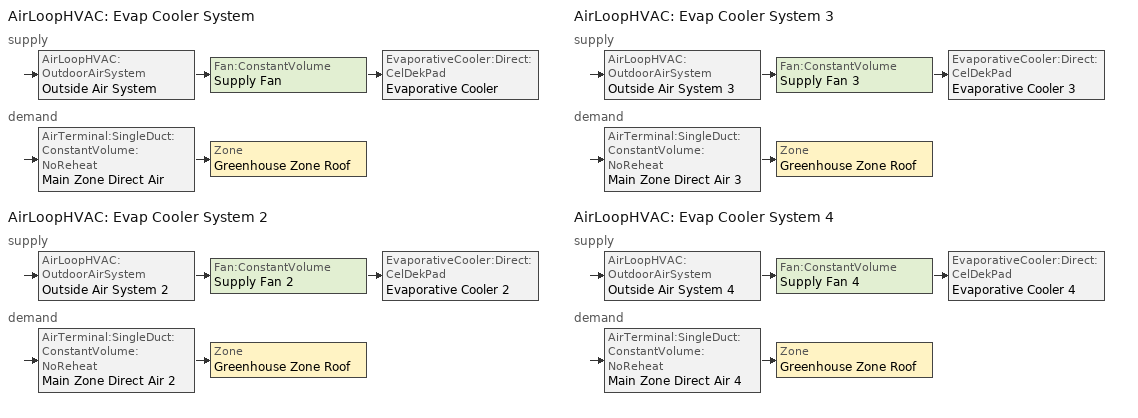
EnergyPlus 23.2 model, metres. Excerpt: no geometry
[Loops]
AirLoopHVAC 'Evap Cooler System'
 supply: AirLoopHVAC:OutdoorAirSystem 'Outside Air System' > Fan:ConstantVolume 'Supply Fan' > EvaporativeCooler:Direct:CelDekPad 'Evaporative Cooler'
 demand: AirTerminal:SingleDuct:ConstantVolume:NoReheat 'Main Zone Direct Air' > Zone 'Greenhouse Zone Roof'
AirLoopHVAC 'Evap Cooler System 2'
 supply: AirLoopHVAC:OutdoorAirSystem 'Outside Air System 2' > Fan:ConstantVolume 'Supply Fan 2' > EvaporativeCooler:Direct:CelDekPad 'Evaporative Cooler 2'
 demand: AirTerminal:SingleDuct:ConstantVolume:NoReheat 'Main Zone Direct Air 2' > Zone 'Greenhouse Zone Roof'
AirLoopHVAC 'Evap Cooler System 3'
 supply: AirLoopHVAC:OutdoorAirSystem 'Outside Air System 3' > Fan:ConstantVolume 'Supply Fan 3' > EvaporativeCooler:Direct:CelDekPad 'Evaporative Cooler 3'
 demand: AirTerminal:SingleDuct:ConstantVolume:NoReheat 'Main Zone Direct Air 3' > Zone 'Greenhouse Zone Roof'
AirLoopHVAC 'Evap Cooler System 4'
 supply: AirLoopHVAC:OutdoorAirSystem 'Outside Air System 4' > Fan:ConstantVolume 'Supply Fan 4' > EvaporativeCooler:Direct:CelDekPad 'Evaporative Cooler 4'
 demand: AirTerminal:SingleDuct:ConstantVolume:NoReheat 'Main Zone Direct Air 4' > Zone 'Greenhouse Zone Roof'
[Controller:OutdoorAir] Economizer control action type=ModulateFlow; Economizer control type=NoEconomizer; Economizer maximum limit dry bulb temperature=19; Economizer minimum limit dry bulb temperature=4; Lockout type=NoLockout; Maximum outdoor air flow rate=12; Minimum limit type=FixedMinimum; Minimum outdoor air flow rate=2
Outside Air Controller; Outside Air Controller 2; Outside Air Controller 3; Outside Air Controller 4
[EvaporativeCooler:Direct:CelDekPad] Availability schedule=AlwaysOn; Control type=CONSTANT; Direct pad area=18; Direct pad depth=0.3; Recirculating water pump power consumption=500
Evaporative Cooler; Evaporative Cooler 2; Evaporative Cooler 3; Evaporative Cooler 4
[Fan:ConstantVolume] Availability schedule=AlwaysOn; Fan total efficiency=0.9; Maximum flow rate=12; Motor efficiency=0.9; Motor in airstream fraction=1; Pressure rise=600
Supply Fan; Supply Fan 2; Supply Fan 3; Supply Fan 4
[AirLoopHVAC] Design supply air flow rate=12
Evap Cooler System; Evap Cooler System 2; Evap Cooler System 3; Evap Cooler System 4
[AirTerminal:SingleDuct:ConstantVolume:NoReheat] Availability schedule=AlwaysOn; Maximum air flow rate=12
Main Zone Direct Air; Main Zone Direct Air 2; Main Zone Direct Air 3; Main Zone Direct Air 4
[Zone equipment]
Greenhouse Zone Roof: Main Zone Direct Air, Main Zone Direct Air 2, Main Zone Direct Air 3, Main Zone Direct Air 4
[Sizing:Zone]
GREENHOUSE ZONE ROOF: Account for dedicated outdoor air system=No; Cooling design air flow method=DesignDayWithLimit; Cooling design air flow rate=0.0005; Heating design air flow method=DesignDay; Heating design air flow rate=0.0005; Zone cooling design supply air humidity ratio=0.009; Zone cooling design supply air temperature=14; Zone cooling design supply air temperature input method=SupplyAirTemperature; Zone cooling sizing factor=1; Zone heating design supply air humidity ratio=0.004; Zone heating design supply air temperature=50; Zone heating design supply air temperature input method=SupplyAirTemperature; Zone heating sizing factor=1
[Schedule:Constant]
AlwaysOn: Hourly value=1
